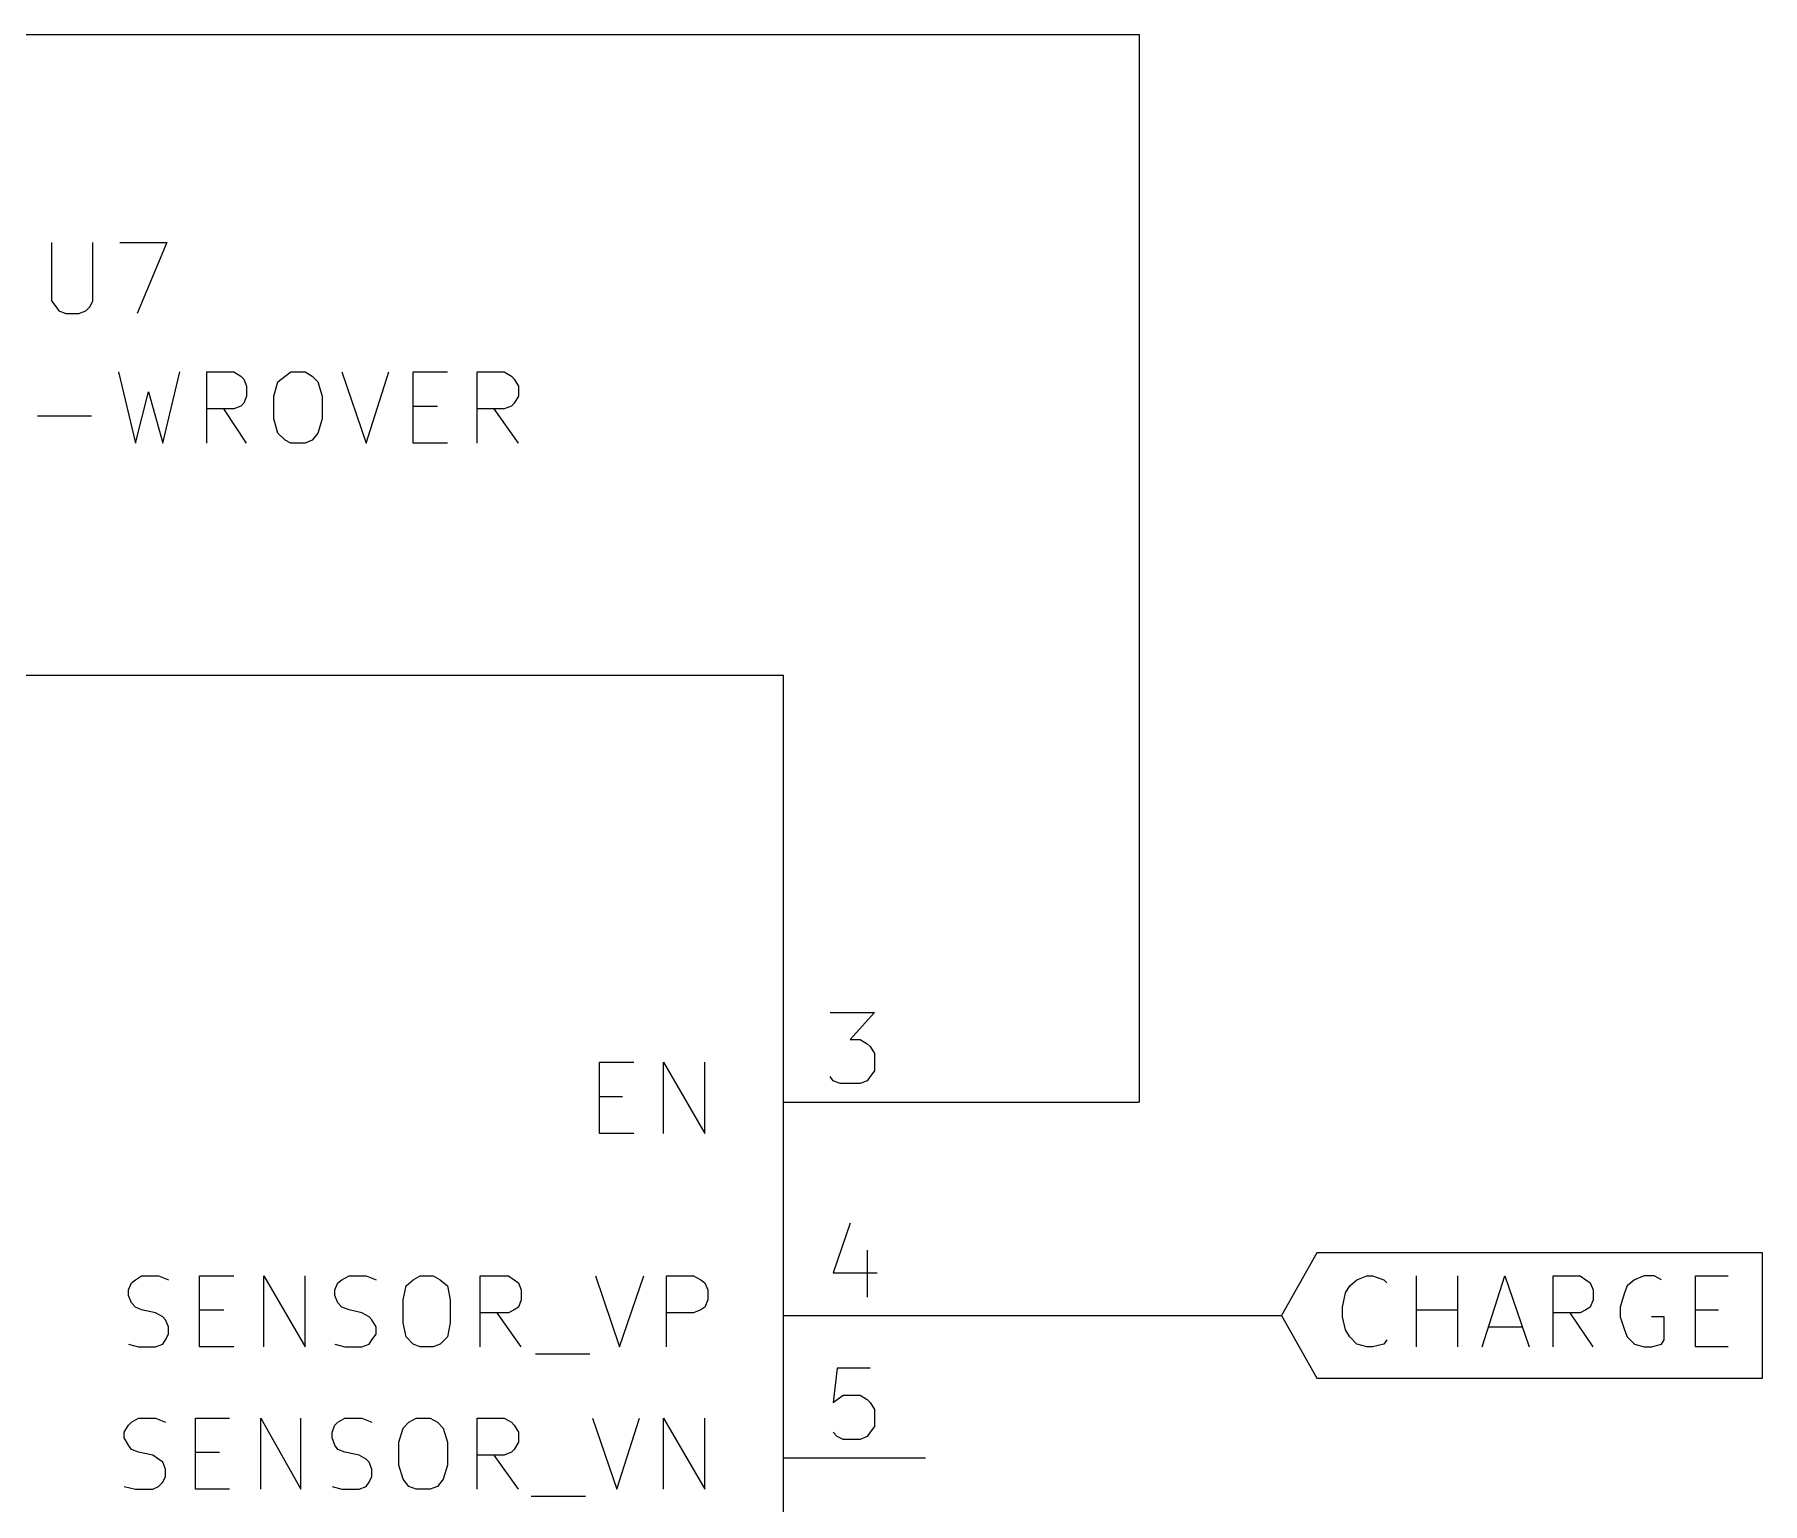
# Model space of a CAD drawing. Extents: x 10 to 410, y -287 to -10.
# Drawn here: x 139.04 to 169.88, y -201.47 to -175.26 of the extents above; entities that cross this region are included whole.
import ezdxf

# ---------------------------------------------------------------- set-up
doc = ezdxf.new("R2010")
doc.units = 0
doc.header["$MEASUREMENT"] = 0
for name, color, linetype in [('CYAN2', 4, 'CONTINUOUS'), ('GREEN2', 3, 'CONTINUOUS'), ('RED2', 1, 'CONTINUOUS')]:
    doc.layers.add(name, color=color, linetype=linetype)

msp = doc.modelspace()

# ---------------------------------------------------------------- linework, layer by layer
at = {"layer": 'CYAN2', "linetype": 'CONTINUOUS'}
for p, q in [((139.344, -178.968), (139.344, -180.01)), ((140.081, -180.01), (140.081, -178.968)), ((140.564, -178.968), (141.402, -178.968)), ((141.402, -178.968), (140.868, -180.238)), ((139.344, -180.01), (139.421, -180.111)), ((140.03, -180.111), (140.081, -180.01)), ((139.421, -180.111), (139.471, -180.188)), ((139.471, -180.188), (139.598, -180.238)), ((139.598, -180.238), (139.827, -180.238)), ((139.827, -180.238), (139.954, -180.188)), ((139.954, -180.188), (140.03, -180.111)), ((140.538, -181.28), (140.843, -182.55)), ((141.326, -182.55), (141.63, -181.28)), ((142.113, -182.55), (142.113, -181.28)), ((142.113, -181.28), (142.596, -181.28)), ((142.596, -181.28), (142.723, -181.356)), ((143.51, -181.356), (143.612, -181.28)), ((143.612, -181.28), (143.866, -181.28)), ((143.866, -181.28), (143.993, -181.356)), ((144.526, -181.28), (144.958, -182.55)), ((144.958, -182.55), (145.364, -181.28)), ((145.796, -182.55), (145.796, -181.28)), ((145.796, -181.28), (146.406, -181.28)), ((146.939, -182.55), (146.939, -181.28)), ((146.939, -181.28), (147.422, -181.28)), ((147.422, -181.28), (147.549, -181.356)), ((142.723, -181.356), (142.773, -181.407)), ((142.773, -181.407), (142.824, -181.534)), ((142.824, -181.534), (142.824, -181.712)), ((143.307, -181.712), (143.383, -181.458)), ((143.383, -181.458), (143.51, -181.356)), ((143.993, -181.356), (144.094, -181.458)), ((144.094, -181.458), (144.17, -181.712)), ((147.549, -181.356), (147.599, -181.407)), ((147.599, -181.407), (147.676, -181.534)), ((147.676, -181.534), (147.676, -181.712)), ((140.843, -182.55), (141.072, -181.635)), ((141.072, -181.635), (141.326, -182.55)), ((142.723, -181.889), (142.596, -181.94)), ((142.773, -181.839), (142.723, -181.889)), ((142.824, -181.712), (142.773, -181.839)), ((143.307, -182.118), (143.307, -181.712)), ((144.17, -181.712), (144.17, -182.118)), ((145.796, -181.889), (146.228, -181.889)), ((147.549, -181.889), (147.422, -181.94)), ((147.599, -181.839), (147.549, -181.889)), ((147.676, -181.712), (147.599, -181.839)), ((139.09, -182.067), (140.056, -182.067)), ((142.596, -181.94), (142.113, -181.94)), ((142.824, -182.55), (142.418, -181.94)), ((143.383, -182.372), (143.307, -182.118)), ((144.17, -182.118), (144.094, -182.372)), ((147.422, -181.94), (146.939, -181.94)), ((147.676, -182.55), (147.244, -181.94)), ((143.51, -182.499), (143.383, -182.372)), ((143.612, -182.55), (143.51, -182.499)), ((143.993, -182.499), (143.866, -182.55)), ((144.094, -182.372), (143.993, -182.499)), ((143.866, -182.55), (143.612, -182.55)), ((146.406, -182.55), (145.796, -182.55)), ((149.123, -194.869), (149.123, -193.599)), ((149.123, -193.599), (149.733, -193.599)), ((150.266, -194.869), (150.266, -193.599)), ((150.266, -193.599), (151.003, -194.869)), ((151.003, -194.869), (151.003, -193.599)), ((149.123, -194.208), (149.53, -194.208)), ((149.733, -194.869), (149.123, -194.869)), ((140.716, -197.663), (140.767, -197.536)), ((140.767, -197.536), (140.843, -197.485)), ((140.843, -197.485), (140.945, -197.409)), ((140.945, -197.409), (141.249, -197.409)), ((141.249, -197.409), (141.427, -197.485)), ((141.986, -198.679), (141.986, -197.409)), ((141.986, -197.409), (142.596, -197.409)), ((143.129, -198.679), (143.129, -197.409)), ((143.129, -197.409), (143.866, -198.679)), ((143.866, -198.679), (143.866, -197.409)), ((144.399, -197.663), (144.45, -197.536)), ((144.45, -197.536), (144.526, -197.485)), ((144.526, -197.485), (144.653, -197.409)), ((144.653, -197.409), (144.958, -197.409)), ((144.958, -197.409), (145.136, -197.485)), ((145.618, -197.841), (145.669, -197.587)), ((145.669, -197.587), (145.796, -197.485)), ((145.796, -197.485), (145.923, -197.409)), ((145.923, -197.409), (146.152, -197.409)), ((146.152, -197.409), (146.279, -197.485)), ((146.279, -197.485), (146.406, -197.587)), ((146.406, -197.587), (146.456, -197.841)), ((146.99, -198.679), (146.99, -197.409)), ((146.99, -197.409), (147.498, -197.409)), ((147.498, -197.409), (147.599, -197.485)), ((147.599, -197.485), (147.676, -197.536)), ((147.676, -197.536), (147.726, -197.663)), ((149.047, -197.409), (149.479, -198.679)), ((149.479, -198.679), (149.911, -197.409)), ((150.317, -198.679), (150.317, -197.409)), ((150.317, -197.409), (150.8, -197.409)), ((150.8, -197.409), (150.927, -197.485)), ((150.927, -197.485), (151.003, -197.536)), ((151.003, -197.536), (151.054, -197.663)), ((140.716, -197.764), (140.716, -197.663)), ((140.767, -197.891), (140.716, -197.764)), ((140.843, -197.968), (140.767, -197.891)), ((144.399, -197.764), (144.399, -197.663)), ((144.45, -197.891), (144.399, -197.764)), ((144.526, -197.968), (144.45, -197.891)), ((145.618, -198.247), (145.618, -197.841)), ((146.456, -197.841), (146.456, -198.247)), ((147.726, -197.841), (147.676, -197.968)), ((147.726, -197.663), (147.726, -197.841)), ((151.054, -197.841), (151.003, -197.968)), ((151.054, -197.663), (151.054, -197.841)), ((140.945, -198.018), (140.843, -197.968)), ((141.199, -198.069), (140.945, -198.018)), ((141.326, -198.145), (141.199, -198.069)), ((141.376, -198.196), (141.326, -198.145)), ((141.427, -198.323), (141.376, -198.196)), ((141.986, -198.018), (142.418, -198.018)), ((144.653, -198.018), (144.526, -197.968)), ((144.882, -198.069), (144.653, -198.018)), ((145.009, -198.145), (144.882, -198.069)), ((145.059, -198.196), (145.009, -198.145)), ((145.136, -198.323), (145.059, -198.196)), ((145.669, -198.501), (145.618, -198.247)), ((146.456, -198.247), (146.406, -198.501)), ((147.498, -198.069), (146.99, -198.069)), ((147.726, -198.679), (147.295, -198.069)), ((147.599, -198.018), (147.498, -198.069)), ((147.676, -197.968), (147.599, -198.018)), ((150.8, -198.069), (150.317, -198.069)), ((150.927, -198.018), (150.8, -198.069)), ((151.003, -197.968), (150.927, -198.018)), ((141.326, -198.628), (141.376, -198.552)), ((141.376, -198.552), (141.427, -198.45)), ((141.427, -198.45), (141.427, -198.323)), ((145.009, -198.628), (145.059, -198.552)), ((145.059, -198.552), (145.136, -198.45)), ((145.136, -198.45), (145.136, -198.323)), ((145.796, -198.628), (145.669, -198.501)), ((146.406, -198.501), (146.279, -198.628)), ((140.716, -198.628), (140.894, -198.679)), ((140.894, -198.679), (141.199, -198.679)), ((141.199, -198.679), (141.326, -198.628)), ((142.596, -198.679), (141.986, -198.679)), ((144.399, -198.628), (144.577, -198.679)), ((144.577, -198.679), (144.882, -198.679)), ((144.882, -198.679), (145.009, -198.628)), ((145.923, -198.679), (145.796, -198.628)), ((146.152, -198.679), (145.923, -198.679)), ((146.279, -198.628), (146.152, -198.679)), ((147.98, -198.806), (148.946, -198.806)), ((140.64, -200.203), (140.716, -200.076)), ((140.716, -200.076), (140.767, -200.025)), ((140.767, -200.025), (140.894, -199.949)), ((140.894, -199.949), (141.199, -199.949)), ((141.199, -199.949), (141.376, -200.025)), ((141.91, -201.219), (141.91, -199.949)), ((141.91, -199.949), (142.519, -199.949)), ((143.078, -201.219), (143.078, -199.949)), ((143.078, -199.949), (143.789, -201.219)), ((143.789, -201.219), (143.789, -199.949)), ((144.348, -200.203), (144.399, -200.076)), ((144.399, -200.076), (144.45, -200.025)), ((144.45, -200.025), (144.577, -199.949)), ((144.577, -199.949), (144.882, -199.949)), ((144.882, -199.949), (145.059, -200.025)), ((145.618, -200.127), (145.72, -200.025)), ((145.72, -200.025), (145.847, -199.949)), ((145.847, -199.949), (146.101, -199.949)), ((146.101, -199.949), (146.228, -200.025)), ((146.228, -200.025), (146.329, -200.127)), ((146.939, -201.219), (146.939, -199.949)), ((146.939, -199.949), (147.422, -199.949)), ((147.422, -199.949), (147.549, -200.025)), ((147.549, -200.025), (147.599, -200.076)), ((147.599, -200.076), (147.676, -200.203)), ((148.996, -199.949), (149.428, -201.219)), ((149.428, -201.219), (149.835, -199.949)), ((150.266, -201.219), (150.266, -199.949)), ((150.266, -199.949), (151.003, -201.219)), ((151.003, -201.219), (151.003, -199.949)), ((140.64, -200.304), (140.64, -200.203)), ((140.716, -200.431), (140.64, -200.304)), ((144.348, -200.304), (144.348, -200.203)), ((144.399, -200.431), (144.348, -200.304)), ((145.542, -200.381), (145.618, -200.127)), ((145.542, -200.787), (145.542, -200.381)), ((146.329, -200.127), (146.406, -200.381)), ((146.406, -200.381), (146.406, -200.787)), ((147.676, -200.381), (147.599, -200.508)), ((147.676, -200.203), (147.676, -200.381)), ((140.767, -200.508), (140.716, -200.431)), ((140.894, -200.558), (140.767, -200.508)), ((141.148, -200.609), (140.894, -200.558)), ((141.249, -200.685), (141.148, -200.609)), ((141.326, -200.736), (141.249, -200.685)), ((141.376, -200.863), (141.326, -200.736)), ((141.91, -200.558), (142.342, -200.558)), ((144.45, -200.508), (144.399, -200.431)), ((144.577, -200.558), (144.45, -200.508)), ((144.831, -200.609), (144.577, -200.558)), ((144.958, -200.685), (144.831, -200.609)), ((145.009, -200.736), (144.958, -200.685)), ((145.059, -200.863), (145.009, -200.736)), ((147.422, -200.609), (146.939, -200.609)), ((147.676, -201.219), (147.244, -200.609)), ((147.549, -200.558), (147.422, -200.609)), ((147.599, -200.508), (147.549, -200.558)), ((141.326, -201.092), (141.376, -200.99)), ((141.376, -200.99), (141.376, -200.863)), ((145.009, -201.092), (145.059, -200.99)), ((145.059, -200.99), (145.059, -200.863)), ((145.618, -201.041), (145.542, -200.787)), ((145.72, -201.168), (145.618, -201.041)), ((146.329, -201.041), (146.228, -201.168)), ((146.406, -200.787), (146.329, -201.041)), ((140.64, -201.168), (140.843, -201.219)), ((140.843, -201.219), (141.148, -201.219)), ((141.148, -201.219), (141.249, -201.168)), ((141.249, -201.168), (141.326, -201.092)), ((142.519, -201.219), (141.91, -201.219)), ((144.348, -201.168), (144.526, -201.219)), ((144.526, -201.219), (144.831, -201.219)), ((144.831, -201.219), (144.958, -201.168)), ((144.958, -201.168), (145.009, -201.092)), ((145.847, -201.219), (145.72, -201.168)), ((146.101, -201.219), (145.847, -201.219)), ((146.228, -201.168), (146.101, -201.219)), ((147.904, -201.346), (148.869, -201.346))]:
    msp.add_line(p, q, dxfattribs=at)
at = {"layer": 'GREEN2', "linetype": 'CONTINUOUS'}
for p, q in [((96.52, -175.26), (158.75, -175.26)), ((158.75, -175.26), (158.75, -194.31)), ((154.94, -194.31), (158.75, -194.31)), ((154.94, -198.12), (161.29, -198.12))]:
    msp.add_line(p, q, dxfattribs=at)
at = {"layer": 'RED2', "linetype": 'CONTINUOUS'}
for p, q in [((128.27, -186.69), (152.4, -186.69)), ((152.4, -186.69), (152.4, -242.57)), ((153.238, -192.71), (154.026, -192.71)), ((154.026, -192.71), (153.594, -193.192)), ((153.594, -193.192), (153.772, -193.192)), ((153.772, -193.192), (153.899, -193.269)), ((153.899, -193.269), (153.949, -193.319)), ((153.949, -193.319), (154.026, -193.446)), ((154.026, -193.446), (154.026, -193.751)), ((153.289, -193.929), (153.238, -193.853)), ((153.416, -193.98), (153.289, -193.929)), ((153.899, -193.929), (153.772, -193.98)), ((153.949, -193.853), (153.899, -193.929)), ((154.026, -193.751), (153.949, -193.853)), ((153.772, -193.98), (153.416, -193.98)), ((152.4, -194.31), (154.94, -194.31)), ((153.594, -196.469), (153.289, -197.358)), ((153.899, -196.952), (153.899, -197.79)), ((161.925, -197.002), (161.29, -198.12)), ((169.875, -197.002), (161.925, -197.002)), ((169.875, -198.12), (169.875, -197.002)), ((153.289, -197.358), (154.076, -197.358)), ((162.433, -197.714), (162.509, -197.587)), ((162.509, -197.587), (162.636, -197.485)), ((162.636, -197.485), (162.814, -197.409)), ((162.814, -197.409), (162.916, -197.409)), ((162.916, -197.409), (163.119, -197.485)), ((163.119, -197.485), (163.17, -197.536)), ((163.703, -198.679), (163.703, -197.409)), ((164.44, -198.679), (164.44, -197.409)), ((164.871, -198.679), (165.278, -197.409)), ((165.278, -197.409), (165.71, -198.679)), ((166.141, -198.679), (166.141, -197.409)), ((166.141, -197.409), (166.624, -197.409)), ((166.624, -197.409), (166.726, -197.485)), ((166.726, -197.485), (166.802, -197.536)), ((166.802, -197.536), (166.853, -197.663)), ((167.462, -197.587), (167.411, -197.714)), ((167.589, -197.485), (167.462, -197.587)), ((167.767, -197.409), (167.589, -197.485)), ((167.945, -197.409), (167.767, -197.409)), ((168.072, -197.485), (167.945, -197.409)), ((168.681, -198.679), (168.681, -197.409)), ((168.681, -197.409), (169.266, -197.409)), ((162.382, -197.968), (162.433, -197.714)), ((166.853, -197.841), (166.802, -197.968)), ((166.853, -197.663), (166.853, -197.841)), ((167.411, -197.714), (167.335, -197.968)), ((152.4, -198.12), (154.94, -198.12)), ((161.29, -198.12), (161.925, -199.238)), ((162.382, -198.145), (162.382, -197.968)), ((162.433, -198.374), (162.382, -198.145)), ((163.703, -198.018), (164.44, -198.018)), ((166.624, -198.069), (166.141, -198.069)), ((166.853, -198.679), (166.446, -198.069)), ((166.726, -198.018), (166.624, -198.069)), ((166.802, -197.968), (166.726, -198.018)), ((167.335, -197.968), (167.335, -198.145)), ((167.335, -198.145), (167.411, -198.374)), ((168.123, -198.145), (167.894, -198.145)), ((168.123, -198.552), (168.123, -198.145)), ((168.681, -198.018), (169.088, -198.018)), ((169.875, -199.238), (169.875, -198.12)), ((162.509, -198.501), (162.433, -198.374)), ((162.636, -198.628), (162.509, -198.501)), ((163.17, -198.552), (163.119, -198.628)), ((164.973, -198.323), (165.583, -198.323)), ((167.411, -198.374), (167.462, -198.501)), ((167.462, -198.501), (167.589, -198.628)), ((168.072, -198.628), (168.123, -198.552)), ((162.814, -198.679), (162.636, -198.628)), ((162.916, -198.679), (162.814, -198.679)), ((163.119, -198.628), (162.916, -198.679)), ((167.589, -198.628), (167.767, -198.679)), ((167.767, -198.679), (167.894, -198.679)), ((167.894, -198.679), (168.072, -198.628)), ((169.266, -198.679), (168.681, -198.679)), ((153.365, -199.06), (153.289, -199.669)), ((153.949, -199.06), (153.365, -199.06)), ((161.925, -199.238), (169.875, -199.238)), ((153.289, -199.669), (153.365, -199.619)), ((153.365, -199.619), (153.467, -199.542)), ((153.467, -199.542), (153.772, -199.542)), ((153.772, -199.542), (153.899, -199.619)), ((153.899, -199.619), (153.949, -199.669)), ((153.949, -199.669), (154.026, -199.796)), ((154.026, -199.796), (154.026, -200.101)), ((154.026, -200.101), (153.949, -200.203)), ((153.365, -200.279), (153.289, -200.203)), ((153.467, -200.33), (153.365, -200.279)), ((153.772, -200.33), (153.467, -200.33)), ((153.899, -200.279), (153.772, -200.33)), ((153.949, -200.203), (153.899, -200.279)), ((152.4, -200.66), (154.94, -200.66))]:
    msp.add_line(p, q, dxfattribs=at)

doc.saveas('drawing.dxf')
